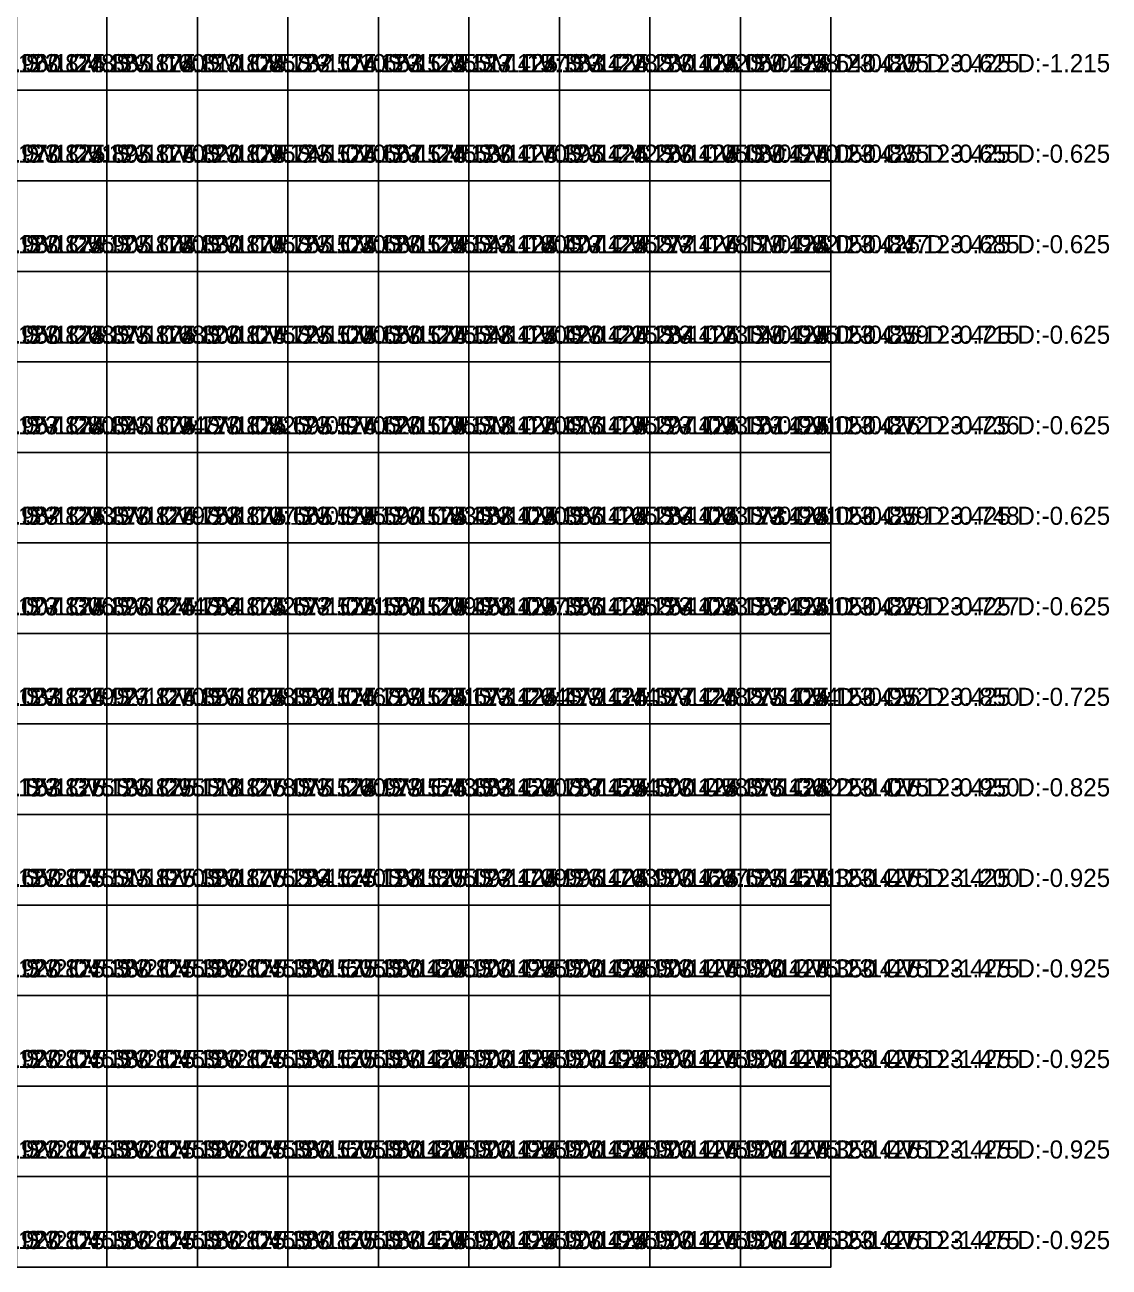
# Model space of a CAD drawing. Header units: metres. Extents: x 287857 to 287981, y 62957 to 63018.
# Drawn here: x 287969.02 to 287981, y 62956.83 to 62970.55 of the extents above; entities that cross this region are included whole.
import ezdxf

# ---------------------------------------------------------------- set-up
doc = ezdxf.new("R2010")
doc.units = ezdxf.units.M
doc.layers.add('CORR-CUT', color=7, linetype='Continuous', true_color=0x3b82f6)
doc.layers.add('CORR-DIFF-TXT', color=7, linetype='Continuous', true_color=0xffffff)

msp = doc.modelspace()

# ---------------------------------------------------------------- linework, layer by layer
at = {"layer": 'CORR-CUT'}
for points in [[(287968.925, 62969.831, 124.885), (287969.925, 62969.831, 124.885), (287969.925, 62970.831, 124.885), (287968.925, 62970.831, 124.885), (287968.925, 62969.831, 124.885)], [(287969.925, 62969.831, 124.81), (287970.925, 62969.831, 124.81), (287970.925, 62970.831, 124.81), (287969.925, 62970.831, 124.81), (287969.925, 62969.831, 124.81)], [(287970.925, 62969.831, 124.732), (287971.925, 62969.831, 124.732), (287971.925, 62970.831, 124.732), (287970.925, 62970.831, 124.732), (287970.925, 62969.831, 124.732)], [(287971.925, 62969.831, 124.653), (287972.925, 62969.831, 124.653), (287972.925, 62970.831, 124.653), (287971.925, 62970.831, 124.653), (287971.925, 62969.831, 124.653)], [(287972.925, 62969.831, 124.517), (287973.925, 62969.831, 124.517), (287973.925, 62970.831, 124.517), (287972.925, 62970.831, 124.517), (287972.925, 62969.831, 124.517)], [(287973.925, 62969.831, 124.383), (287974.925, 62969.831, 124.383), (287974.925, 62970.831, 124.383), (287973.925, 62970.831, 124.383), (287973.925, 62969.831, 124.383)], [(287974.925, 62969.831, 124.23), (287975.925, 62969.831, 124.23), (287975.925, 62970.831, 124.23), (287974.925, 62970.831, 124.23), (287974.925, 62969.831, 124.23)], [(287975.925, 62969.831, 124.05), (287976.925, 62969.831, 124.05), (287976.925, 62970.831, 124.05), (287975.925, 62970.831, 124.05), (287975.925, 62969.831, 124.05)], [(287976.925, 62969.831, 124.64), (287977.925, 62969.831, 124.64), (287977.925, 62970.831, 124.64), (287976.925, 62970.831, 124.64), (287976.925, 62969.831, 124.64)], [(287968.925, 62968.831, 124.895), (287969.925, 62968.831, 124.895), (287969.925, 62969.831, 124.895), (287968.925, 62969.831, 124.895), (287968.925, 62968.831, 124.895)], [(287969.925, 62968.831, 124.82), (287970.925, 62968.831, 124.82), (287970.925, 62969.831, 124.82), (287969.925, 62969.831, 124.82), (287969.925, 62968.831, 124.82)], [(287970.925, 62968.831, 124.745), (287971.925, 62968.831, 124.745), (287971.925, 62969.831, 124.745), (287970.925, 62969.831, 124.745), (287970.925, 62968.831, 124.745)], [(287971.925, 62968.831, 124.667), (287972.925, 62968.831, 124.667), (287972.925, 62969.831, 124.667), (287971.925, 62969.831, 124.667), (287971.925, 62968.831, 124.667)], [(287972.925, 62968.831, 124.53), (287973.925, 62968.831, 124.53), (287973.925, 62969.831, 124.53), (287972.925, 62969.831, 124.53), (287972.925, 62968.831, 124.53)], [(287973.925, 62968.831, 124.395), (287974.925, 62968.831, 124.395), (287974.925, 62969.831, 124.395), (287973.925, 62969.831, 124.395), (287973.925, 62968.831, 124.395)], [(287974.925, 62968.831, 124.26), (287975.925, 62968.831, 124.26), (287975.925, 62969.831, 124.26), (287974.925, 62969.831, 124.26), (287974.925, 62968.831, 124.26)], [(287975.925, 62968.831, 124.08), (287976.925, 62968.831, 124.08), (287976.925, 62969.831, 124.08), (287975.925, 62969.831, 124.08), (287975.925, 62968.831, 124.08)], [(287976.925, 62968.831, 124.05), (287977.925, 62968.831, 124.05), (287977.925, 62969.831, 124.05), (287976.925, 62969.831, 124.05), (287976.925, 62968.831, 124.05)], [(287968.925, 62967.831, 124.905), (287969.925, 62967.831, 124.905), (287969.925, 62968.831, 124.905), (287968.925, 62968.831, 124.905), (287968.925, 62967.831, 124.905)], [(287969.925, 62967.831, 124.83), (287970.925, 62967.831, 124.83), (287970.925, 62968.831, 124.83), (287969.925, 62968.831, 124.83), (287969.925, 62967.831, 124.83)], [(287970.925, 62967.831, 124.755), (287971.925, 62967.831, 124.755), (287971.925, 62968.831, 124.755), (287970.925, 62968.831, 124.755), (287970.925, 62967.831, 124.755)], [(287971.925, 62967.831, 124.68), (287972.925, 62967.831, 124.68), (287972.925, 62968.831, 124.68), (287971.925, 62968.831, 124.68), (287971.925, 62967.831, 124.68)], [(287972.925, 62967.831, 124.543), (287973.925, 62967.831, 124.543), (287973.925, 62968.831, 124.543), (287972.925, 62968.831, 124.543), (287972.925, 62967.831, 124.543)], [(287973.925, 62967.831, 124.407), (287974.925, 62967.831, 124.407), (287974.925, 62968.831, 124.407), (287973.925, 62968.831, 124.407), (287973.925, 62967.831, 124.407)], [(287974.925, 62967.831, 124.272), (287975.925, 62967.831, 124.272), (287975.925, 62968.831, 124.272), (287974.925, 62968.831, 124.272), (287974.925, 62967.831, 124.272)], [(287975.925, 62967.831, 124.11), (287976.925, 62967.831, 124.11), (287976.925, 62968.831, 124.11), (287975.925, 62968.831, 124.11), (287975.925, 62967.831, 124.11)], [(287976.925, 62967.831, 124.05), (287977.925, 62967.831, 124.05), (287977.925, 62968.831, 124.05), (287976.925, 62968.831, 124.05), (287976.925, 62967.831, 124.05)], [(287968.925, 62966.831, 124.875), (287969.925, 62966.831, 124.875), (287969.925, 62967.831, 124.875), (287968.925, 62967.831, 124.875), (287968.925, 62966.831, 124.875)], [(287969.925, 62966.831, 124.8), (287970.925, 62966.831, 124.8), (287970.925, 62967.831, 124.8), (287969.925, 62967.831, 124.8), (287969.925, 62966.831, 124.8)], [(287970.925, 62966.831, 124.725), (287971.925, 62966.831, 124.725), (287971.925, 62967.831, 124.725), (287970.925, 62967.831, 124.725), (287970.925, 62966.831, 124.725)], [(287971.925, 62966.831, 124.65), (287972.925, 62966.831, 124.65), (287972.925, 62967.831, 124.65), (287971.925, 62967.831, 124.65), (287971.925, 62966.831, 124.65)], [(287972.925, 62966.831, 124.548), (287973.925, 62966.831, 124.548), (287973.925, 62967.831, 124.548), (287972.925, 62967.831, 124.548), (287972.925, 62966.831, 124.548)], [(287973.925, 62966.831, 124.42), (287974.925, 62966.831, 124.42), (287974.925, 62967.831, 124.42), (287973.925, 62967.831, 124.42), (287973.925, 62966.831, 124.42)], [(287974.925, 62966.831, 124.284), (287975.925, 62966.831, 124.284), (287975.925, 62967.831, 124.284), (287974.925, 62967.831, 124.284), (287974.925, 62966.831, 124.284)], [(287975.925, 62966.831, 124.14), (287976.925, 62966.831, 124.14), (287976.925, 62967.831, 124.14), (287975.925, 62967.831, 124.14), (287975.925, 62966.831, 124.14)], [(287976.925, 62966.831, 124.05), (287977.925, 62966.831, 124.05), (287977.925, 62967.831, 124.05), (287976.925, 62967.831, 124.05), (287976.925, 62966.831, 124.05)], [(287968.925, 62965.831, 124.845), (287969.925, 62965.831, 124.845), (287969.925, 62966.831, 124.845), (287968.925, 62966.831, 124.845), (287968.925, 62965.831, 124.845)], [(287969.925, 62965.831, 124.77), (287970.925, 62965.831, 124.77), (287970.925, 62966.831, 124.77), (287969.925, 62966.831, 124.77), (287969.925, 62965.831, 124.77)], [(287970.925, 62965.831, 124.695), (287971.925, 62965.831, 124.695), (287971.925, 62966.831, 124.695), (287970.925, 62966.831, 124.695), (287970.925, 62965.831, 124.695)], [(287971.925, 62965.831, 124.62), (287972.925, 62965.831, 124.62), (287972.925, 62966.831, 124.62), (287971.925, 62966.831, 124.62), (287971.925, 62965.831, 124.62)], [(287972.925, 62965.831, 124.518), (287973.925, 62965.831, 124.518), (287973.925, 62966.831, 124.518), (287972.925, 62966.831, 124.518), (287972.925, 62965.831, 124.518)], [(287973.925, 62965.831, 124.416), (287974.925, 62965.831, 124.416), (287974.925, 62966.831, 124.416), (287973.925, 62966.831, 124.416), (287973.925, 62965.831, 124.416)], [(287974.925, 62965.831, 124.297), (287975.925, 62965.831, 124.297), (287975.925, 62966.831, 124.297), (287974.925, 62966.831, 124.297), (287974.925, 62965.831, 124.297)], [(287975.925, 62965.831, 124.161), (287976.925, 62965.831, 124.161), (287976.925, 62966.831, 124.161), (287975.925, 62966.831, 124.161), (287975.925, 62965.831, 124.161)], [(287976.925, 62965.831, 124.05), (287977.925, 62965.831, 124.05), (287977.925, 62966.831, 124.05), (287976.925, 62966.831, 124.05), (287976.925, 62965.831, 124.05)], [(287968.925, 62964.831, 124.87), (287969.925, 62964.831, 124.87), (287969.925, 62965.831, 124.87), (287968.925, 62965.831, 124.87), (287968.925, 62964.831, 124.87)], [(287969.925, 62964.831, 124.758), (287970.925, 62964.831, 124.758), (287970.925, 62965.831, 124.758), (287969.925, 62965.831, 124.758), (287969.925, 62964.831, 124.758)], [(287970.925, 62964.831, 124.665), (287971.925, 62964.831, 124.665), (287971.925, 62965.831, 124.665), (287970.925, 62965.831, 124.665), (287970.925, 62964.831, 124.665)], [(287971.925, 62964.831, 124.59), (287972.925, 62964.831, 124.59), (287972.925, 62965.831, 124.59), (287971.925, 62965.831, 124.59), (287971.925, 62964.831, 124.59)], [(287972.925, 62964.831, 124.488), (287973.925, 62964.831, 124.488), (287973.925, 62965.831, 124.488), (287972.925, 62965.831, 124.488), (287972.925, 62964.831, 124.488)], [(287973.925, 62964.831, 124.386), (287974.925, 62964.831, 124.386), (287974.925, 62965.831, 124.386), (287973.925, 62965.831, 124.386), (287973.925, 62964.831, 124.386)], [(287974.925, 62964.831, 124.284), (287975.925, 62964.831, 124.284), (287975.925, 62965.831, 124.284), (287974.925, 62965.831, 124.284), (287974.925, 62964.831, 124.284)], [(287975.925, 62964.831, 124.173), (287976.925, 62964.831, 124.173), (287976.925, 62965.831, 124.173), (287975.925, 62965.831, 124.173), (287975.925, 62964.831, 124.173)], [(287976.925, 62964.831, 124.05), (287977.925, 62964.831, 124.05), (287977.925, 62965.831, 124.05), (287976.925, 62965.831, 124.05), (287976.925, 62964.831, 124.05)], [(287968.925, 62963.831, 124.896), (287969.925, 62963.831, 124.896), (287969.925, 62964.831, 124.896), (287968.925, 62964.831, 124.896), (287968.925, 62963.831, 124.896)], [(287969.925, 62963.831, 124.784), (287970.925, 62963.831, 124.784), (287970.925, 62964.831, 124.784), (287969.925, 62964.831, 124.784), (287969.925, 62963.831, 124.784)], [(287970.925, 62963.831, 124.672), (287971.925, 62963.831, 124.672), (287971.925, 62964.831, 124.672), (287970.925, 62964.831, 124.672), (287970.925, 62963.831, 124.672)], [(287971.925, 62963.831, 124.56), (287972.925, 62963.831, 124.56), (287972.925, 62964.831, 124.56), (287971.925, 62964.831, 124.56), (287971.925, 62963.831, 124.56)], [(287972.925, 62963.831, 124.458), (287973.925, 62963.831, 124.458), (287973.925, 62964.831, 124.458), (287972.925, 62964.831, 124.458), (287972.925, 62963.831, 124.458)], [(287973.925, 62963.831, 124.356), (287974.925, 62963.831, 124.356), (287974.925, 62964.831, 124.356), (287973.925, 62964.831, 124.356), (287973.925, 62963.831, 124.356)], [(287974.925, 62963.831, 124.254), (287975.925, 62963.831, 124.254), (287975.925, 62964.831, 124.254), (287974.925, 62964.831, 124.254), (287974.925, 62963.831, 124.254)], [(287975.925, 62963.831, 124.152), (287976.925, 62963.831, 124.152), (287976.925, 62964.831, 124.152), (287975.925, 62964.831, 124.152), (287975.925, 62963.831, 124.152)], [(287976.925, 62963.831, 124.05), (287977.925, 62963.831, 124.05), (287977.925, 62964.831, 124.05), (287976.925, 62964.831, 124.05), (287976.925, 62963.831, 124.05)], [(287968.925, 62962.831, 124.921), (287969.925, 62962.831, 124.921), (287969.925, 62963.831, 124.921), (287968.925, 62963.831, 124.921), (287968.925, 62962.831, 124.921)], [(287969.925, 62962.831, 124.856), (287970.925, 62962.831, 124.856), (287970.925, 62963.831, 124.856), (287969.925, 62963.831, 124.856), (287969.925, 62962.831, 124.856)], [(287970.925, 62962.831, 124.839), (287971.925, 62962.831, 124.839), (287971.925, 62963.831, 124.839), (287970.925, 62963.831, 124.839), (287970.925, 62962.831, 124.839)], [(287971.925, 62962.831, 124.769), (287972.925, 62962.831, 124.769), (287972.925, 62963.831, 124.769), (287971.925, 62963.831, 124.769), (287971.925, 62962.831, 124.769)], [(287972.925, 62962.831, 124.673), (287973.925, 62962.831, 124.673), (287973.925, 62963.831, 124.673), (287972.925, 62963.831, 124.673), (287972.925, 62962.831, 124.673)], [(287973.925, 62962.831, 124.479), (287974.925, 62962.831, 124.479), (287974.925, 62963.831, 124.479), (287973.925, 62963.831, 124.479), (287973.925, 62962.831, 124.479)], [(287974.925, 62962.831, 124.377), (287975.925, 62962.831, 124.377), (287975.925, 62963.831, 124.377), (287974.925, 62963.831, 124.377), (287974.925, 62962.831, 124.377)], [(287975.925, 62962.831, 124.275), (287976.925, 62962.831, 124.275), (287976.925, 62963.831, 124.275), (287975.925, 62963.831, 124.275), (287975.925, 62962.831, 124.275)], [(287976.925, 62962.831, 124.15), (287977.925, 62962.831, 124.15), (287977.925, 62963.831, 124.15), (287976.925, 62963.831, 124.15), (287976.925, 62962.831, 124.15)], [(287968.925, 62961.831, 125.135), (287969.925, 62961.831, 125.135), (287969.925, 62962.831, 125.135), (287968.925, 62962.831, 125.135), (287968.925, 62961.831, 125.135)], [(287969.925, 62961.831, 125.118), (287970.925, 62961.831, 125.118), (287970.925, 62962.831, 125.118), (287969.925, 62962.831, 125.118), (287969.925, 62961.831, 125.118)], [(287970.925, 62961.831, 125.075), (287971.925, 62961.831, 125.075), (287971.925, 62962.831, 125.075), (287970.925, 62962.831, 125.075), (287970.925, 62961.831, 125.075)], [(287971.925, 62961.831, 124.979), (287972.925, 62961.831, 124.979), (287972.925, 62962.831, 124.979), (287971.925, 62962.831, 124.979), (287971.925, 62961.831, 124.979)], [(287972.925, 62961.831, 124.883), (287973.925, 62961.831, 124.883), (287973.925, 62962.831, 124.883), (287972.925, 62962.831, 124.883), (287972.925, 62961.831, 124.883)], [(287973.925, 62961.831, 124.787), (287974.925, 62961.831, 124.787), (287974.925, 62962.831, 124.787), (287973.925, 62962.831, 124.787), (287973.925, 62961.831, 124.787)], [(287974.925, 62961.831, 124.5), (287975.925, 62961.831, 124.5), (287975.925, 62962.831, 124.5), (287974.925, 62962.831, 124.5), (287974.925, 62961.831, 124.5)], [(287975.925, 62961.831, 124.375), (287976.925, 62961.831, 124.375), (287976.925, 62962.831, 124.375), (287975.925, 62962.831, 124.375), (287975.925, 62961.831, 124.375)], [(287976.925, 62961.831, 124.25), (287977.925, 62961.831, 124.25), (287977.925, 62962.831, 124.25), (287976.925, 62962.831, 124.25), (287976.925, 62961.831, 124.25)], [(287968.925, 62960.831, 125.515), (287969.925, 62960.831, 125.515), (287969.925, 62961.831, 125.515), (287968.925, 62961.831, 125.515), (287968.925, 62960.831, 125.515)], [(287969.925, 62960.831, 125.38), (287970.925, 62960.831, 125.38), (287970.925, 62961.831, 125.38), (287969.925, 62961.831, 125.38), (287969.925, 62960.831, 125.38)], [(287970.925, 62960.831, 125.284), (287971.925, 62960.831, 125.284), (287971.925, 62961.831, 125.284), (287970.925, 62961.831, 125.284), (287970.925, 62960.831, 125.284)], [(287971.925, 62960.831, 125.188), (287972.925, 62960.831, 125.188), (287972.925, 62961.831, 125.188), (287971.925, 62961.831, 125.188), (287971.925, 62960.831, 125.188)], [(287972.925, 62960.831, 125.092), (287973.925, 62960.831, 125.092), (287973.925, 62961.831, 125.092), (287972.925, 62961.831, 125.092), (287972.925, 62960.831, 125.092)], [(287973.925, 62960.831, 124.996), (287974.925, 62960.831, 124.996), (287974.925, 62961.831, 124.996), (287973.925, 62961.831, 124.996), (287973.925, 62960.831, 124.996)], [(287974.925, 62960.831, 124.9), (287975.925, 62960.831, 124.9), (287975.925, 62961.831, 124.9), (287974.925, 62961.831, 124.9), (287974.925, 62960.831, 124.9)], [(287975.925, 62960.831, 124.625), (287976.925, 62960.831, 124.625), (287976.925, 62961.831, 124.625), (287975.925, 62961.831, 124.625), (287975.925, 62960.831, 124.625)], [(287976.925, 62960.831, 124.35), (287977.925, 62960.831, 124.35), (287977.925, 62961.831, 124.35), (287976.925, 62961.831, 124.35), (287976.925, 62960.831, 124.35)], [(287968.925, 62959.831, 125.38), (287969.925, 62959.831, 125.38), (287969.925, 62960.831, 125.38), (287968.925, 62960.831, 125.38), (287968.925, 62959.831, 125.38)], [(287969.925, 62959.831, 125.38), (287970.925, 62959.831, 125.38), (287970.925, 62960.831, 125.38), (287969.925, 62960.831, 125.38), (287969.925, 62959.831, 125.38)], [(287970.925, 62959.831, 125.38), (287971.925, 62959.831, 125.38), (287971.925, 62960.831, 125.38), (287970.925, 62960.831, 125.38), (287970.925, 62959.831, 125.38)], [(287971.925, 62959.831, 125.38), (287972.925, 62959.831, 125.38), (287972.925, 62960.831, 125.38), (287971.925, 62960.831, 125.38), (287971.925, 62959.831, 125.38)], [(287972.925, 62959.831, 124.9), (287973.925, 62959.831, 124.9), (287973.925, 62960.831, 124.9), (287972.925, 62960.831, 124.9), (287972.925, 62959.831, 124.9)], [(287973.925, 62959.831, 124.9), (287974.925, 62959.831, 124.9), (287974.925, 62960.831, 124.9), (287973.925, 62960.831, 124.9), (287973.925, 62959.831, 124.9)], [(287974.925, 62959.831, 124.9), (287975.925, 62959.831, 124.9), (287975.925, 62960.831, 124.9), (287974.925, 62960.831, 124.9), (287974.925, 62959.831, 124.9)], [(287975.925, 62959.831, 124.9), (287976.925, 62959.831, 124.9), (287976.925, 62960.831, 124.9), (287975.925, 62960.831, 124.9), (287975.925, 62959.831, 124.9)], [(287976.925, 62959.831, 124.35), (287977.925, 62959.831, 124.35), (287977.925, 62960.831, 124.35), (287976.925, 62960.831, 124.35), (287976.925, 62959.831, 124.35)], [(287968.925, 62958.831, 125.38), (287969.925, 62958.831, 125.38), (287969.925, 62959.831, 125.38), (287968.925, 62959.831, 125.38), (287968.925, 62958.831, 125.38)], [(287969.925, 62958.831, 125.38), (287970.925, 62958.831, 125.38), (287970.925, 62959.831, 125.38), (287969.925, 62959.831, 125.38), (287969.925, 62958.831, 125.38)], [(287970.925, 62958.831, 125.38), (287971.925, 62958.831, 125.38), (287971.925, 62959.831, 125.38), (287970.925, 62959.831, 125.38), (287970.925, 62958.831, 125.38)], [(287971.925, 62958.831, 125.38), (287972.925, 62958.831, 125.38), (287972.925, 62959.831, 125.38), (287971.925, 62959.831, 125.38), (287971.925, 62958.831, 125.38)], [(287972.925, 62958.831, 124.9), (287973.925, 62958.831, 124.9), (287973.925, 62959.831, 124.9), (287972.925, 62959.831, 124.9), (287972.925, 62958.831, 124.9)], [(287973.925, 62958.831, 124.9), (287974.925, 62958.831, 124.9), (287974.925, 62959.831, 124.9), (287973.925, 62959.831, 124.9), (287973.925, 62958.831, 124.9)], [(287974.925, 62958.831, 124.9), (287975.925, 62958.831, 124.9), (287975.925, 62959.831, 124.9), (287974.925, 62959.831, 124.9), (287974.925, 62958.831, 124.9)], [(287975.925, 62958.831, 124.9), (287976.925, 62958.831, 124.9), (287976.925, 62959.831, 124.9), (287975.925, 62959.831, 124.9), (287975.925, 62958.831, 124.9)], [(287976.925, 62958.831, 124.35), (287977.925, 62958.831, 124.35), (287977.925, 62959.831, 124.35), (287976.925, 62959.831, 124.35), (287976.925, 62958.831, 124.35)], [(287968.925, 62957.831, 125.38), (287969.925, 62957.831, 125.38), (287969.925, 62958.831, 125.38), (287968.925, 62958.831, 125.38), (287968.925, 62957.831, 125.38)], [(287969.925, 62957.831, 125.38), (287970.925, 62957.831, 125.38), (287970.925, 62958.831, 125.38), (287969.925, 62958.831, 125.38), (287969.925, 62957.831, 125.38)], [(287970.925, 62957.831, 125.38), (287971.925, 62957.831, 125.38), (287971.925, 62958.831, 125.38), (287970.925, 62958.831, 125.38), (287970.925, 62957.831, 125.38)], [(287971.925, 62957.831, 125.38), (287972.925, 62957.831, 125.38), (287972.925, 62958.831, 125.38), (287971.925, 62958.831, 125.38), (287971.925, 62957.831, 125.38)], [(287972.925, 62957.831, 124.9), (287973.925, 62957.831, 124.9), (287973.925, 62958.831, 124.9), (287972.925, 62958.831, 124.9), (287972.925, 62957.831, 124.9)], [(287973.925, 62957.831, 124.9), (287974.925, 62957.831, 124.9), (287974.925, 62958.831, 124.9), (287973.925, 62958.831, 124.9), (287973.925, 62957.831, 124.9)], [(287974.925, 62957.831, 124.9), (287975.925, 62957.831, 124.9), (287975.925, 62958.831, 124.9), (287974.925, 62958.831, 124.9), (287974.925, 62957.831, 124.9)], [(287975.925, 62957.831, 124.9), (287976.925, 62957.831, 124.9), (287976.925, 62958.831, 124.9), (287975.925, 62958.831, 124.9), (287975.925, 62957.831, 124.9)], [(287976.925, 62957.831, 124.35), (287977.925, 62957.831, 124.35), (287977.925, 62958.831, 124.35), (287976.925, 62958.831, 124.35), (287976.925, 62957.831, 124.35)], [(287968.925, 62956.831, 125.38), (287969.925, 62956.831, 125.38), (287969.925, 62957.831, 125.38), (287968.925, 62957.831, 125.38), (287968.925, 62956.831, 125.38)], [(287969.925, 62956.831, 125.38), (287970.925, 62956.831, 125.38), (287970.925, 62957.831, 125.38), (287969.925, 62957.831, 125.38), (287969.925, 62956.831, 125.38)], [(287970.925, 62956.831, 125.38), (287971.925, 62956.831, 125.38), (287971.925, 62957.831, 125.38), (287970.925, 62957.831, 125.38), (287970.925, 62956.831, 125.38)], [(287971.925, 62956.831, 125.38), (287972.925, 62956.831, 125.38), (287972.925, 62957.831, 125.38), (287971.925, 62957.831, 125.38), (287971.925, 62956.831, 125.38)], [(287972.925, 62956.831, 124.9), (287973.925, 62956.831, 124.9), (287973.925, 62957.831, 124.9), (287972.925, 62957.831, 124.9), (287972.925, 62956.831, 124.9)], [(287973.925, 62956.831, 124.9), (287974.925, 62956.831, 124.9), (287974.925, 62957.831, 124.9), (287973.925, 62957.831, 124.9), (287973.925, 62956.831, 124.9)], [(287974.925, 62956.831, 124.9), (287975.925, 62956.831, 124.9), (287975.925, 62957.831, 124.9), (287974.925, 62957.831, 124.9), (287974.925, 62956.831, 124.9)], [(287975.925, 62956.831, 124.9), (287976.925, 62956.831, 124.9), (287976.925, 62957.831, 124.9), (287975.925, 62957.831, 124.9), (287975.925, 62956.831, 124.9)], [(287976.925, 62956.831, 124.35), (287977.925, 62956.831, 124.35), (287977.925, 62957.831, 124.35), (287976.925, 62957.831, 124.35), (287976.925, 62956.831, 124.35)]]:
    msp.add_polyline3d(points, dxfattribs=at)

# ---------------------------------------------------------------- texts
at = {"layer": 'CORR-DIFF-TXT'}
for s, p in [('SV:125.123 CV:123.875 D:-1.248', (287966.025, 62970.031, 125.123)), ('SV:125.035 CV:123.875 D:-1.160', (287967.025, 62970.031, 125.035)), ('SV:124.960 CV:123.875 D:-1.085', (287968.025, 62970.031, 124.96)), ('SV:124.885 CV:123.875 D:-1.010', (287969.025, 62970.031, 124.885)), ('SV:124.810 CV:123.575 D:-1.235', (287970.025, 62970.031, 124.81)), ('SV:124.732 CV:123.575 D:-1.157', (287971.025, 62970.031, 124.732)), ('SV:124.653 CV:123.425 D:-1.228', (287972.025, 62970.031, 124.653)), ('SV:124.517 CV:123.425 D:-1.092', (287973.025, 62970.031, 124.517)), ('SV:124.383 CV:123.425 D:-0.958', (287974.025, 62970.031, 124.383)), ('SV:124.230 CV:123.425 D:-0.805', (287975.025, 62970.031, 124.23)), ('SV:124.050 CV:123.425 D:-0.625', (287976.025, 62970.031, 124.05)), ('SV:124.640 CV:123.425 D:-1.215', (287977.025, 62970.031, 124.64)), ('SV:125.126 CV:123.875 D:-1.251', (287966.025, 62969.031, 125.126)), ('SV:125.045 CV:123.875 D:-1.170', (287967.025, 62969.031, 125.045)), ('SV:124.970 CV:123.875 D:-1.095', (287968.025, 62969.031, 124.97)), ('SV:124.895 CV:123.875 D:-1.020', (287969.025, 62969.031, 124.895)), ('SV:124.820 CV:123.575 D:-1.245', (287970.025, 62969.031, 124.82)), ('SV:124.745 CV:123.575 D:-1.170', (287971.025, 62969.031, 124.745)), ('SV:124.667 CV:123.425 D:-1.242', (287972.025, 62969.031, 124.667)), ('SV:124.530 CV:123.425 D:-1.105', (287973.025, 62969.031, 124.53)), ('SV:124.395 CV:123.425 D:-0.970', (287974.025, 62969.031, 124.395)), ('SV:124.260 CV:123.425 D:-0.835', (287975.025, 62969.031, 124.26)), ('SV:124.080 CV:123.425 D:-0.655', (287976.025, 62969.031, 124.08)), ('SV:124.050 CV:123.425 D:-0.625', (287977.025, 62969.031, 124.05)), ('SV:125.130 CV:123.875 D:-1.255', (287966.025, 62968.031, 125.13)), ('SV:125.055 CV:123.875 D:-1.180', (287967.025, 62968.031, 125.055)), ('SV:124.980 CV:123.875 D:-1.105', (287968.025, 62968.031, 124.98)), ('SV:124.905 CV:123.875 D:-1.030', (287969.025, 62968.031, 124.905)), ('SV:124.830 CV:123.575 D:-1.255', (287970.025, 62968.031, 124.83)), ('SV:124.755 CV:123.575 D:-1.180', (287971.025, 62968.031, 124.755)), ('SV:124.680 CV:123.425 D:-1.255', (287972.025, 62968.031, 124.68)), ('SV:124.543 CV:123.425 D:-1.118', (287973.025, 62968.031, 124.543)), ('SV:124.407 CV:123.425 D:-0.982', (287974.025, 62968.031, 124.407)), ('SV:124.272 CV:123.425 D:-0.847', (287975.025, 62968.031, 124.272)), ('SV:124.110 CV:123.425 D:-0.685', (287976.025, 62968.031, 124.11)), ('SV:124.050 CV:123.425 D:-0.625', (287977.025, 62968.031, 124.05)), ('SV:125.143 CV:123.875 D:-1.268', (287966.025, 62967.031, 125.143)), ('SV:125.043 CV:123.875 D:-1.168', (287967.025, 62967.031, 125.043)), ('SV:124.950 CV:123.875 D:-1.075', (287968.025, 62967.031, 124.95)), ('SV:124.875 CV:123.875 D:-1.000', (287969.025, 62967.031, 124.875)), ('SV:124.800 CV:123.575 D:-1.225', (287970.025, 62967.031, 124.8)), ('SV:124.725 CV:123.575 D:-1.150', (287971.025, 62967.031, 124.725)), ('SV:124.650 CV:123.425 D:-1.225', (287972.025, 62967.031, 124.65)), ('SV:124.548 CV:123.425 D:-1.123', (287973.025, 62967.031, 124.548)), ('SV:124.420 CV:123.425 D:-0.995', (287974.025, 62967.031, 124.42)), ('SV:124.284 CV:123.425 D:-0.859', (287975.025, 62967.031, 124.284)), ('SV:124.140 CV:123.425 D:-0.715', (287976.025, 62967.031, 124.14)), ('SV:124.050 CV:123.425 D:-0.625', (287977.025, 62967.031, 124.05)), ('SV:125.155 CV:123.875 D:-1.280', (287966.025, 62966.031, 125.155)), ('SV:125.069 CV:123.875 D:-1.194', (287967.025, 62966.031, 125.069)), ('SV:124.957 CV:123.875 D:-1.082', (287968.025, 62966.031, 124.957)), ('SV:124.845 CV:123.875 D:-0.970', (287969.025, 62966.031, 124.845)), ('SV:124.770 CV:123.575 D:-1.195', (287970.025, 62966.031, 124.77)), ('SV:124.695 CV:123.575 D:-1.120', (287971.025, 62966.031, 124.695)), ('SV:124.620 CV:123.425 D:-1.195', (287972.025, 62966.031, 124.62)), ('SV:124.518 CV:123.425 D:-1.093', (287973.025, 62966.031, 124.518)), ('SV:124.416 CV:123.425 D:-0.991', (287974.025, 62966.031, 124.416)), ('SV:124.297 CV:123.425 D:-0.872', (287975.025, 62966.031, 124.297)), ('SV:124.161 CV:123.425 D:-0.736', (287976.025, 62966.031, 124.161)), ('SV:124.050 CV:123.425 D:-0.625', (287977.025, 62966.031, 124.05)), ('SV:125.168 CV:123.875 D:-1.293', (287966.025, 62965.031, 125.168)), ('SV:125.094 CV:123.875 D:-1.219', (287967.025, 62965.031, 125.094)), ('SV:124.982 CV:123.875 D:-1.107', (287968.025, 62965.031, 124.982)), ('SV:124.870 CV:123.875 D:-0.995', (287969.025, 62965.031, 124.87)), ('SV:124.758 CV:123.575 D:-1.183', (287970.025, 62965.031, 124.758)), ('SV:124.665 CV:123.575 D:-1.090', (287971.025, 62965.031, 124.665)), ('SV:124.590 CV:123.425 D:-1.165', (287972.025, 62965.031, 124.59)), ('SV:124.488 CV:123.425 D:-1.063', (287973.025, 62965.031, 124.488)), ('SV:124.386 CV:123.425 D:-0.961', (287974.025, 62965.031, 124.386)), ('SV:124.284 CV:123.425 D:-0.859', (287975.025, 62965.031, 124.284)), ('SV:124.173 CV:123.425 D:-0.748', (287976.025, 62965.031, 124.173)), ('SV:124.050 CV:123.425 D:-0.625', (287977.025, 62965.031, 124.05)), ('SV:125.181 CV:123.875 D:-1.306', (287966.025, 62964.031, 125.181)), ('SV:125.119 CV:123.875 D:-1.244', (287967.025, 62964.031, 125.119)), ('SV:125.007 CV:123.875 D:-1.132', (287968.025, 62964.031, 125.007)), ('SV:124.896 CV:123.875 D:-1.021', (287969.025, 62964.031, 124.896)), ('SV:124.784 CV:123.575 D:-1.209', (287970.025, 62964.031, 124.784)), ('SV:124.672 CV:123.575 D:-1.097', (287971.025, 62964.031, 124.672)), ('SV:124.560 CV:123.425 D:-1.135', (287972.025, 62964.031, 124.56)), ('SV:124.458 CV:123.425 D:-1.033', (287973.025, 62964.031, 124.458)), ('SV:124.356 CV:123.425 D:-0.931', (287974.025, 62964.031, 124.356)), ('SV:124.254 CV:123.425 D:-0.829', (287975.025, 62964.031, 124.254)), ('SV:124.152 CV:123.425 D:-0.727', (287976.025, 62964.031, 124.152)), ('SV:124.050 CV:123.425 D:-0.625', (287977.025, 62964.031, 124.05)), ('SV:125.194 CV:123.875 D:-1.319', (287966.025, 62963.031, 125.194)), ('SV:125.145 CV:123.875 D:-1.270', (287967.025, 62963.031, 125.145)), ('SV:125.033 CV:123.875 D:-1.158', (287968.025, 62963.031, 125.033)), ('SV:124.921 CV:123.875 D:-1.046', (287969.025, 62963.031, 124.921)), ('SV:124.856 CV:123.575 D:-1.281', (287970.025, 62963.031, 124.856)), ('SV:124.839 CV:123.575 D:-1.264', (287971.025, 62963.031, 124.839)), ('SV:124.769 CV:123.425 D:-1.344', (287972.025, 62963.031, 124.769)), ('SV:124.673 CV:123.425 D:-1.248', (287973.025, 62963.031, 124.673)), ('SV:124.479 CV:123.425 D:-1.054', (287974.025, 62963.031, 124.479)), ('SV:124.377 CV:123.425 D:-0.952', (287975.025, 62963.031, 124.377)), ('SV:124.275 CV:123.425 D:-0.850', (287976.025, 62963.031, 124.275)), ('SV:124.150 CV:123.425 D:-0.725', (287977.025, 62963.031, 124.15)), ('SV:125.250 CV:123.875 D:-1.375', (287966.025, 62962.031, 125.25)), ('SV:125.170 CV:123.875 D:-1.295', (287967.025, 62962.031, 125.17)), ('SV:125.153 CV:123.875 D:-1.278', (287968.025, 62962.031, 125.153)), ('SV:125.135 CV:123.875 D:-1.260', (287969.025, 62962.031, 125.135)), ('SV:125.118 CV:123.575 D:-1.543', (287970.025, 62962.031, 125.118)), ('SV:125.075 CV:123.575 D:-1.500', (287971.025, 62962.031, 125.075)), ('SV:124.979 CV:123.425 D:-1.554', (287972.025, 62962.031, 124.979)), ('SV:124.883 CV:123.425 D:-1.458', (287973.025, 62962.031, 124.883)), ('SV:124.787 CV:123.425 D:-1.362', (287974.025, 62962.031, 124.787)), ('SV:124.500 CV:123.425 D:-1.075', (287975.025, 62962.031, 124.5)), ('SV:124.375 CV:123.425 D:-0.950', (287976.025, 62962.031, 124.375)), ('SV:124.250 CV:123.425 D:-0.825', (287977.025, 62962.031, 124.25)), ('SV:125.920 CV:123.875 D:-2.045', (287966.025, 62961.031, 125.92)), ('SV:125.785 CV:123.875 D:-1.910', (287967.025, 62961.031, 125.785)), ('SV:125.650 CV:123.875 D:-1.775', (287968.025, 62961.031, 125.65)), ('SV:125.515 CV:123.875 D:-1.640', (287969.025, 62961.031, 125.515)), ('SV:125.380 CV:123.575 D:-1.805', (287970.025, 62961.031, 125.38)), ('SV:125.284 CV:123.575 D:-1.709', (287971.025, 62961.031, 125.284)), ('SV:125.188 CV:123.425 D:-1.763', (287972.025, 62961.031, 125.188)), ('SV:125.092 CV:123.425 D:-1.667', (287973.025, 62961.031, 125.092)), ('SV:124.996 CV:123.425 D:-1.571', (287974.025, 62961.031, 124.996)), ('SV:124.900 CV:123.425 D:-1.475', (287975.025, 62961.031, 124.9)), ('SV:124.625 CV:123.425 D:-1.200', (287976.025, 62961.031, 124.625)), ('SV:124.350 CV:123.425 D:-0.925', (287977.025, 62961.031, 124.35)), ('SV:125.920 CV:123.875 D:-2.045', (287966.025, 62960.031, 125.92)), ('SV:125.920 CV:123.875 D:-2.045', (287967.025, 62960.031, 125.92)), ('SV:125.920 CV:123.875 D:-2.045', (287968.025, 62960.031, 125.92)), ('SV:125.380 CV:123.875 D:-1.505', (287969.025, 62960.031, 125.38)), ('SV:125.380 CV:123.575 D:-1.805', (287970.025, 62960.031, 125.38)), ('SV:125.380 CV:123.425 D:-1.955', (287971.025, 62960.031, 125.38)), ('SV:125.380 CV:123.425 D:-1.955', (287972.025, 62960.031, 125.38)), ('SV:124.900 CV:123.425 D:-1.475', (287973.025, 62960.031, 124.9)), ('SV:124.900 CV:123.425 D:-1.475', (287974.025, 62960.031, 124.9)), ('SV:124.900 CV:123.425 D:-1.475', (287975.025, 62960.031, 124.9)), ('SV:124.900 CV:123.425 D:-1.475', (287976.025, 62960.031, 124.9)), ('SV:124.350 CV:123.425 D:-0.925', (287977.025, 62960.031, 124.35)), ('SV:125.920 CV:123.875 D:-2.045', (287966.025, 62959.031, 125.92)), ('SV:125.920 CV:123.875 D:-2.045', (287967.025, 62959.031, 125.92)), ('SV:125.920 CV:123.875 D:-2.045', (287968.025, 62959.031, 125.92)), ('SV:125.380 CV:123.875 D:-1.505', (287969.025, 62959.031, 125.38)), ('SV:125.380 CV:123.575 D:-1.805', (287970.025, 62959.031, 125.38)), ('SV:125.380 CV:123.425 D:-1.955', (287971.025, 62959.031, 125.38)), ('SV:125.380 CV:123.425 D:-1.955', (287972.025, 62959.031, 125.38)), ('SV:124.900 CV:123.425 D:-1.475', (287973.025, 62959.031, 124.9)), ('SV:124.900 CV:123.425 D:-1.475', (287974.025, 62959.031, 124.9)), ('SV:124.900 CV:123.425 D:-1.475', (287975.025, 62959.031, 124.9)), ('SV:124.900 CV:123.425 D:-1.475', (287976.025, 62959.031, 124.9)), ('SV:124.350 CV:123.425 D:-0.925', (287977.025, 62959.031, 124.35)), ('SV:125.920 CV:123.875 D:-2.045', (287966.025, 62958.031, 125.92)), ('SV:125.920 CV:123.875 D:-2.045', (287967.025, 62958.031, 125.92)), ('SV:125.920 CV:123.875 D:-2.045', (287968.025, 62958.031, 125.92)), ('SV:125.380 CV:123.875 D:-1.505', (287969.025, 62958.031, 125.38)), ('SV:125.380 CV:123.575 D:-1.805', (287970.025, 62958.031, 125.38)), ('SV:125.380 CV:123.425 D:-1.955', (287971.025, 62958.031, 125.38)), ('SV:125.380 CV:123.425 D:-1.955', (287972.025, 62958.031, 125.38)), ('SV:124.900 CV:123.425 D:-1.475', (287973.025, 62958.031, 124.9)), ('SV:124.900 CV:123.425 D:-1.475', (287974.025, 62958.031, 124.9)), ('SV:124.900 CV:123.425 D:-1.475', (287975.025, 62958.031, 124.9)), ('SV:124.900 CV:123.425 D:-1.475', (287976.025, 62958.031, 124.9)), ('SV:124.350 CV:123.425 D:-0.925', (287977.025, 62958.031, 124.35)), ('SV:125.920 CV:123.875 D:-2.045', (287966.025, 62957.031, 125.92)), ('SV:125.920 CV:123.875 D:-2.045', (287967.025, 62957.031, 125.92)), ('SV:125.920 CV:123.875 D:-2.045', (287968.025, 62957.031, 125.92)), ('SV:125.380 CV:123.875 D:-1.505', (287969.025, 62957.031, 125.38)), ('SV:125.380 CV:123.875 D:-1.505', (287970.025, 62957.031, 125.38)), ('SV:125.380 CV:123.425 D:-1.955', (287971.025, 62957.031, 125.38)), ('SV:125.380 CV:123.425 D:-1.955', (287972.025, 62957.031, 125.38)), ('SV:124.900 CV:123.425 D:-1.475', (287973.025, 62957.031, 124.9)), ('SV:124.900 CV:123.425 D:-1.475', (287974.025, 62957.031, 124.9)), ('SV:124.900 CV:123.425 D:-1.475', (287975.025, 62957.031, 124.9)), ('SV:124.900 CV:123.425 D:-1.475', (287976.025, 62957.031, 124.9)), ('SV:124.350 CV:123.425 D:-0.925', (287977.025, 62957.031, 124.35))]:
    msp.add_text(s, height=0.2, dxfattribs=at).set_placement(p)

doc.saveas('drawing.dxf')
